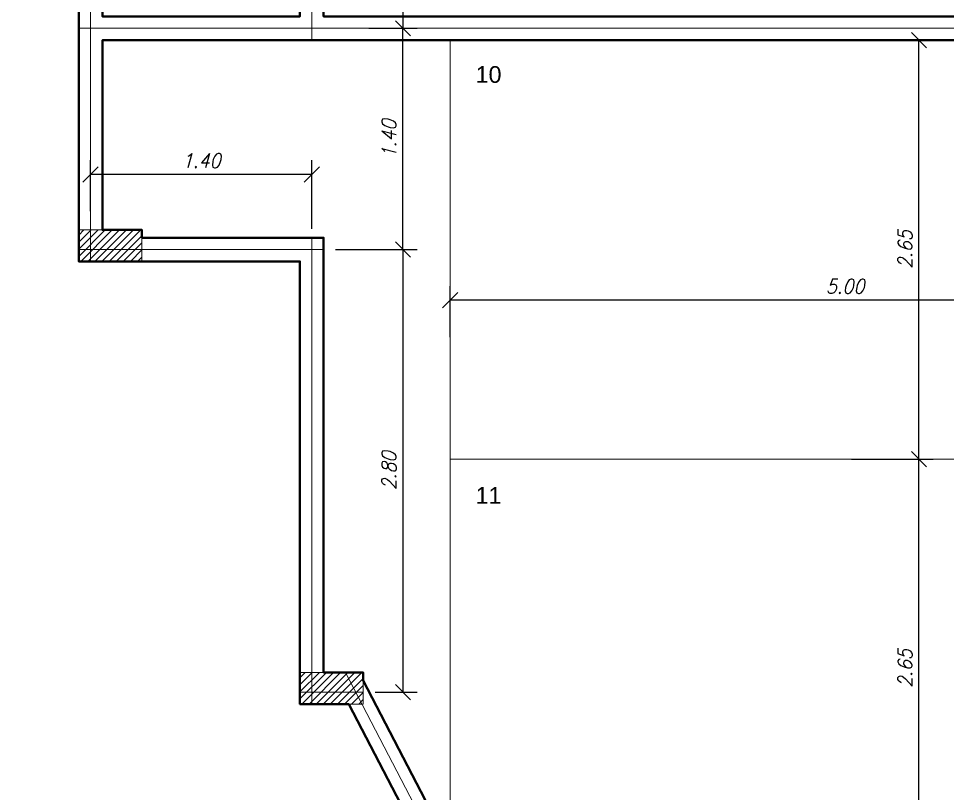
# Model space of a CAD drawing. Header units: millimetres. Extents: x 1865 to 2133, y 1062 to 1142.
# Drawn here: x 1878.51 to 1884.39, y 1081.19 to 1086.09 of the extents above; entities that cross this region are included whole.
import ezdxf

# ---------------------------------------------------------------- set-up
doc = ezdxf.new("R2010")
doc.units = ezdxf.units.MM
doc.header["$PDMODE"] = 35
for name, color, linetype, lineweight in [('Cota', 7, 'Continuous', 9), ('Eixo', 1, 'Continuous', 9), ('PILAR', 7, 'Continuous', 5), ('Plarga', 7, 'Continuous', 40), ('texto', 7, 'Continuous', 13)]:
    doc.layers.add(name, color=color, linetype=linetype, lineweight=lineweight)
doc.styles.add('arial', font='arial.ttf')
doc.styles.add('romans15', font='romans.shx', dxfattribs={"width": 0.9, "oblique": 15})
doc.dimstyles.new('COTA_50', dxfattribs={"dimscale": 0.5, "dimtxt": 0.181, "dimasz": 0.193, "dimexe": 0.18, "dimexo": 0.15, "dimgap": 0.085, "dimtad": 1, "dimzin": 4, "dimdsep": 46, "dimtxsty": 'romans15', "dimblk1": 'OBLIQUE', "dimblk2": 'OBLIQUE', "dimsah": 1, "dimcen": 0.09, "dimclrd": 256, "dimclre": 256, "dimclrt": 256, "dimadec": 0, "dimazin": 0, "dimtfac": 1, "dimtmove": 2, "dimatfit": 3, "dimldrblk": 'NONE', "dimfxl": 1, "dimtolj": 1, "dimtzin": 1, "dimarcsym": 0})

# ---------------------------------------------------------------- blocks, each defined once
blk = doc.blocks.new('_OBLIQUE')
at = {"color": 0, "linetype": 'ByBlock'}
blk.add_line((-0.5, -0.5), (0.5, 0.5), dxfattribs=at)
blk = doc.blocks.new('*D118')
at = {"layer": 'Cota', "lineweight": -2, "transparency": 16777216}
for p, q in [((1880.7261, 1088.7793), (1881.0317, 1088.7793)), ((1880.9417, 1088.7793), (1880.9417, 1086.0293)), ((1880.7261, 1086.0293), (1881.0317, 1086.0293))]:
    blk.add_line(p, q, dxfattribs=at)
at = {"layer": 'Defpoints', "color": 0, "transparency": 16777216}
for p in [(1880.6511, 1088.7793), (1880.6511, 1086.0293), (1880.9417, 1086.0293)]:
    blk.add_point(p, dxfattribs=at)
at = {"layer": 'Cota', "lineweight": -2, "transparency": 16777216, "xscale": 0.0965, "yscale": 0.0965, "zscale": 0.0965}
for p, rotation in [((1880.9417, 1088.7793), 90), ((1880.9417, 1086.0293), 270)]:
    blk.add_blockref('_OBLIQUE', p, dxfattribs=dict(at, rotation=rotation))
at = {"layer": 'Cota', "transparency": 16777216, "insert": (1880.854, 1087.4043), "char_height": 0.0905, "attachment_point": 5, "rotation": 90, "style": 'romans15'}
blk.add_mtext('\\A1;2.75', dxfattribs=at)
blk = doc.blocks.new('_None')
blk = doc.blocks.new('*D121')
at = {"layer": 'Cota', "lineweight": -2, "transparency": 16777216}
for p, q in [((1880.7261, 1086.0293), (1881.0317, 1086.0293)), ((1880.9417, 1084.6293), (1880.9417, 1086.0293)), ((1880.5146, 1084.6293), (1881.0317, 1084.6293))]:
    blk.add_line(p, q, dxfattribs=at)
at = {"layer": 'Defpoints', "color": 0, "transparency": 16777216}
for p in [(1880.6511, 1086.0293), (1880.9417, 1086.0293), (1880.4396, 1084.6293)]:
    blk.add_point(p, dxfattribs=at)
at = {"layer": 'Cota', "lineweight": -2, "transparency": 16777216, "xscale": 0.0965, "yscale": 0.0965, "zscale": 0.0965}
for p, rotation in [((1880.9417, 1086.0293), 90), ((1880.9417, 1084.6293), 270)]:
    blk.add_blockref('_OBLIQUE', p, dxfattribs=dict(at, rotation=rotation))
at = {"layer": 'Cota', "transparency": 16777216, "insert": (1880.854, 1085.3293), "char_height": 0.0905, "attachment_point": 5, "rotation": 90, "style": 'romans15'}
blk.add_mtext('\\A1;1.40', dxfattribs=at)
blk = doc.blocks.new('*D122')
at = {"layer": 'Cota', "lineweight": -2, "transparency": 16777216}
for p, q in [((1880.5146, 1084.6293), (1881.0317, 1084.6293)), ((1880.9417, 1084.6293), (1880.9417, 1081.8293)), ((1880.7646, 1081.8293), (1881.0317, 1081.8293))]:
    blk.add_line(p, q, dxfattribs=at)
at = {"layer": 'Defpoints', "color": 0, "transparency": 16777216}
for p in [(1880.4396, 1084.6293), (1880.6896, 1081.8293), (1880.9417, 1081.8293)]:
    blk.add_point(p, dxfattribs=at)
at = {"layer": 'Cota', "lineweight": -2, "transparency": 16777216, "xscale": 0.0965, "yscale": 0.0965, "zscale": 0.0965}
for p, rotation in [((1880.9417, 1084.6293), 90), ((1880.9417, 1081.8293), 270)]:
    blk.add_blockref('_OBLIQUE', p, dxfattribs=dict(at, rotation=rotation))
at = {"layer": 'Cota', "transparency": 16777216, "insert": (1880.854, 1083.2293), "char_height": 0.0905, "attachment_point": 5, "rotation": 90, "style": 'romans15'}
blk.add_mtext('\\A1;2.80', dxfattribs=at)
blk = doc.blocks.new('*D123')
at = {"layer": 'Cota', "lineweight": -2, "transparency": 16777216}
for p, q in [((1878.9646, 1084.8724), (1878.9646, 1085.1946)), ((1880.3646, 1084.7612), (1880.3646, 1085.1946)), ((1880.3646, 1085.1046), (1878.9646, 1085.1046))]:
    blk.add_line(p, q, dxfattribs=at)
at = {"layer": 'Defpoints', "color": 0, "transparency": 16777216}
for p in [(1878.9646, 1085.1046), (1878.9646, 1084.7974), (1880.3646, 1084.6862)]:
    blk.add_point(p, dxfattribs=at)
at = {"layer": 'Cota', "lineweight": -2, "transparency": 16777216, "xscale": 0.0965, "yscale": 0.0965, "zscale": 0.0965, "rotation": 180}
blk.add_blockref('_OBLIQUE', (1878.9646, 1085.1046), dxfattribs=at)
at = {"layer": 'Cota', "lineweight": -2, "transparency": 16777216, "xscale": 0.0965, "yscale": 0.0965, "zscale": 0.0965}
blk.add_blockref('_OBLIQUE', (1880.3646, 1085.1046), dxfattribs=at)
at = {"layer": 'Cota', "transparency": 16777216, "insert": (1879.6646, 1085.1924), "char_height": 0.0905, "attachment_point": 5, "style": 'romans15'}
blk.add_mtext('\\A1;1.40', dxfattribs=at)
blk = doc.blocks.new('*D129')
at = {"layer": 'Cota', "lineweight": -2, "transparency": 16777216}
for p, q in [((1881.2396, 1084.0765), (1881.2396, 1084.3988)), ((1886.2396, 1083.9654), (1886.2396, 1084.3988)), ((1886.2396, 1084.3088), (1881.2396, 1084.3088))]:
    blk.add_line(p, q, dxfattribs=at)
at = {"layer": 'Defpoints', "color": 0, "transparency": 16777216}
for p in [(1881.2396, 1084.3088), (1881.2396, 1084.0015), (1886.2396, 1083.8904)]:
    blk.add_point(p, dxfattribs=at)
at = {"layer": 'Cota', "lineweight": -2, "transparency": 16777216, "xscale": 0.0965, "yscale": 0.0965, "zscale": 0.0965, "rotation": 180}
blk.add_blockref('_OBLIQUE', (1881.2396, 1084.3088), dxfattribs=at)
at = {"layer": 'Cota', "lineweight": -2, "transparency": 16777216, "xscale": 0.0965, "yscale": 0.0965, "zscale": 0.0965}
blk.add_blockref('_OBLIQUE', (1886.2396, 1084.3088), dxfattribs=at)
at = {"layer": 'Cota', "transparency": 16777216, "insert": (1883.7396, 1084.3965), "char_height": 0.0905, "attachment_point": 5, "style": 'romans15'}
blk.add_mtext('\\A1;5.00', dxfattribs=at)
blk = doc.blocks.new('*D135')
at = {"layer": 'Cota', "lineweight": -2, "transparency": 16777216}
for p, q in [((1883.9914, 1085.9543), (1884.2971, 1085.9543)), ((1884.2071, 1083.3043), (1884.2071, 1085.9543)), ((1883.78, 1083.3043), (1884.2971, 1083.3043))]:
    blk.add_line(p, q, dxfattribs=at)
at = {"layer": 'Defpoints', "color": 0, "transparency": 16777216}
for p in [(1883.9164, 1085.9543), (1884.2071, 1085.9543), (1883.705, 1083.3043)]:
    blk.add_point(p, dxfattribs=at)
at = {"layer": 'Cota', "lineweight": -2, "transparency": 16777216, "xscale": 0.0965, "yscale": 0.0965, "zscale": 0.0965}
for p, rotation in [((1884.2071, 1085.9543), 90), ((1884.2071, 1083.3043), 270)]:
    blk.add_blockref('_OBLIQUE', p, dxfattribs=dict(at, rotation=rotation))
at = {"layer": 'Cota', "transparency": 16777216, "insert": (1884.1194, 1084.6293), "char_height": 0.0905, "attachment_point": 5, "rotation": 90, "style": 'romans15'}
blk.add_mtext('\\A1;2.65', dxfattribs=at)
blk = doc.blocks.new('*D136')
at = {"layer": 'Cota', "lineweight": -2, "transparency": 16777216}
for p, q in [((1883.9914, 1083.3043), (1884.2971, 1083.3043)), ((1884.2071, 1080.6543), (1884.2071, 1083.3043)), ((1883.78, 1080.6543), (1884.2971, 1080.6543))]:
    blk.add_line(p, q, dxfattribs=at)
at = {"layer": 'Defpoints', "color": 0, "transparency": 16777216}
for p in [(1883.9164, 1083.3043), (1884.2071, 1083.3043), (1883.705, 1080.6543)]:
    blk.add_point(p, dxfattribs=at)
at = {"layer": 'Cota', "lineweight": -2, "transparency": 16777216, "xscale": 0.0965, "yscale": 0.0965, "zscale": 0.0965}
for p, rotation in [((1884.2071, 1083.3043), 90), ((1884.2071, 1080.6543), 270)]:
    blk.add_blockref('_OBLIQUE', p, dxfattribs=dict(at, rotation=rotation))
at = {"layer": 'Cota', "transparency": 16777216, "insert": (1884.1194, 1081.9793), "char_height": 0.0905, "attachment_point": 5, "rotation": 90, "style": 'romans15'}
blk.add_mtext('\\A1;2.65', dxfattribs=at)
blk = doc.blocks.new('*D626')
at = {"layer": 'Cota', "lineweight": -2, "transparency": 16777216}
for p, q in [((1871.0481, 1091.4446), (1870.7579, 1091.2937)), ((1870.8377, 1091.3352), (1883.6877, 1066.6352)), ((1883.8981, 1066.7446), (1883.6079, 1066.5937))]:
    blk.add_line(p, q, dxfattribs=at)
at = {"layer": 'Defpoints', "color": 0, "transparency": 16777216}
for p in [(1871.1146, 1091.4793), (1883.9646, 1066.7793), (1883.6877, 1066.6352)]:
    blk.add_point(p, dxfattribs=at)
at = {"layer": 'Cota', "lineweight": -2, "transparency": 16777216, "xscale": 0.0965, "yscale": 0.0965, "zscale": 0.0965}
for p, rotation in [((1870.8377, 1091.3352), 117.4853861439191), ((1883.6877, 1066.6352), 297.4853861439191)]:
    blk.add_blockref('_OBLIQUE', p, dxfattribs=dict(at, rotation=rotation))
at = {"layer": 'Cota', "transparency": 16777216, "insert": (1877.3406, 1079.0257), "char_height": 0.0905, "attachment_point": 5, "rotation": 297.48539, "style": 'romans15'}
blk.add_mtext('\\A1;27.84', dxfattribs=at)

msp = doc.modelspace()

# ---------------------------------------------------------------- hatches: boundary and pattern name
at = {"layer": 'PILAR'}
h = msp.add_hatch(dxfattribs=at)
h.set_pattern_fill('ANSI31,_O', color=256, scale=0.01)
h.set_pattern_definition([(45, (15.326643, 132.34008), (-0.0224506403, 0.0224506403), [])])
h.paths.add_polyline_path([(1879.2896, 1084.7543), (1879.2896, 1084.5543), (1878.8896, 1084.5543), (1878.8896, 1084.7543)])
h = msp.add_hatch(dxfattribs=at)
h.set_pattern_fill('ANSI31,_O', color=256, scale=0.01)
h.set_pattern_definition([(45, (16.726643, 129.54008), (-0.0224506403, 0.0224506403), [])])
h.paths.add_polyline_path([(1880.6896, 1081.9543), (1880.6896, 1081.7543), (1880.2896, 1081.7543), (1880.2896, 1081.9543)])

# ---------------------------------------------------------------- linework, layer by layer
at = {"lineweight": 5}
for points in [[(1886.2396, 1080.6543), (1886.2396, 1085.9543), (1881.2396, 1085.9543), (1881.2396, 1080.8467)], [(1886.2396, 1083.3043), (1881.2396, 1083.3043)]]:
    msp.add_lwpolyline(points, dxfattribs=at)
at = {"layer": 'Eixo'}
for points in [[(1878.9646, 1084.5543), (1878.9646, 1091.3293)], [(1880.3646, 1085.9543), (1880.3646, 1086.1543)], [(1878.8896, 1086.0293), (1885.8896, 1086.0293)], [(1880.3646, 1081.7543), (1880.3646, 1084.7043)], [(1878.8896, 1084.6293), (1880.4396, 1084.6293)], [(1880.5789, 1081.9543), (1883.1281, 1077.0543)], [(1880.2896, 1081.8293), (1880.6896, 1081.8293)]]:
    msp.add_lwpolyline(points, dxfattribs=at)
at = {"layer": 'PILAR'}
for points in [[(1879.2896, 1084.7543), (1878.8896, 1084.7543), (1878.8896, 1084.5543), (1879.2896, 1084.5543)], [(1880.6896, 1081.9543), (1880.2896, 1081.9543), (1880.2896, 1081.7543), (1880.6896, 1081.7543)]]:
    msp.add_lwpolyline(points, close=True, dxfattribs=at)
at = {"layer": 'Plarga'}
for points in [[(1881.2334, 1072.3543), (1885.4887, 1072.3543), (1883.7396, 1075.7162), (1883.7396, 1077.0543), (1883.0435, 1077.0543), (1880.5984, 1081.7543), (1880.2896, 1081.7543), (1880.2896, 1084.5543), (1878.8896, 1084.5543), (1878.8896, 1091.3293)], [(1879.0396, 1088.8543), (1879.6896, 1088.8543), (1879.6896, 1088.7043), (1879.2896, 1088.7043), (1879.2896, 1088.6543), (1879.0396, 1088.6543), (1879.0396, 1086.1043), (1880.2896, 1086.1043), (1880.2896, 1086.1543), (1880.4396, 1086.1543), (1880.4396, 1086.1043), (1885.7396, 1086.1043), (1885.7396, 1086.1543), (1885.8896, 1086.1543), (1885.8896, 1085.9543), (1879.0396, 1085.9543), (1879.0396, 1084.7543), (1879.2896, 1084.7543), (1879.2896, 1084.7043), (1880.4396, 1084.7043), (1880.4396, 1081.9543), (1880.6896, 1081.9543), (1880.6896, 1081.9039), (1881.3657, 1080.6043)]]:
    msp.add_lwpolyline(points, dxfattribs=at)

# ---------------------------------------------------------------- texts
at = {"layer": 'texto', "style": 'arial'}
for s, p in [('10', (1881.4013, 1085.6845)), ('11', (1881.4013, 1083.022))]:
    msp.add_text(s, height=0.10557, dxfattribs=at).set_placement(p)

# ---------------------------------------------------------------- dimensions: what is measured, and where the dimension line sits
at = {"layer": 'Cota'}
dim = msp.add_aligned_dim(p1=(1871.1146, 1091.4793), p2=(1883.9646, 1066.7793), distance=-0.3121, dimstyle='COTA_50', dxfattribs=at)
dim.commit()
dim.dimension.update_dxf_attribs({"geometry": '*D626', "text_midpoint": (1877.3406, 1079.0257)})
for base, p1, p2, angle, picture, middle in [((1880.9417, 1086.0293), (1880.6511, 1088.7793), (1880.6511, 1086.0293), 90, '*D118', (1880.854, 1087.4043)), ((1880.9417, 1086.0293), (1880.4396, 1084.6293), (1880.6511, 1086.0293), 270, '*D121', (1880.854, 1085.3293)), ((1884.2071, 1085.9543), (1883.705, 1083.3043), (1883.9164, 1085.9543), 270, '*D135', (1884.1194, 1084.6293)), ((1880.9417, 1081.8293), (1880.4396, 1084.6293), (1880.6896, 1081.8293), 90, '*D122', (1880.854, 1083.2293)), ((1884.2071, 1083.3043), (1883.705, 1080.6543), (1883.9164, 1083.3043), 270, '*D136', (1884.1194, 1081.9793))]:
    dim = msp.add_linear_dim(base=base, p1=p1, p2=p2, angle=angle, dimstyle='COTA_50', dxfattribs=at)
    dim.commit()
    dim.dimension.update_dxf_attribs({"geometry": picture, "text_midpoint": middle})
for base, p1, p2, picture, middle in [((1878.9646, 1085.1046), (1880.3646, 1084.6862), (1878.9646, 1084.7974), '*D123', (1879.6646, 1085.1924)), ((1881.2396, 1084.3088), (1886.2396, 1083.8904), (1881.2396, 1084.0015), '*D129', (1883.7396, 1084.3965))]:
    dim = msp.add_linear_dim(base=base, p1=p1, p2=p2, dimstyle='COTA_50', dxfattribs=at)
    dim.commit()
    dim.dimension.update_dxf_attribs({"geometry": picture, "text_midpoint": middle})

doc.saveas('drawing.dxf')
